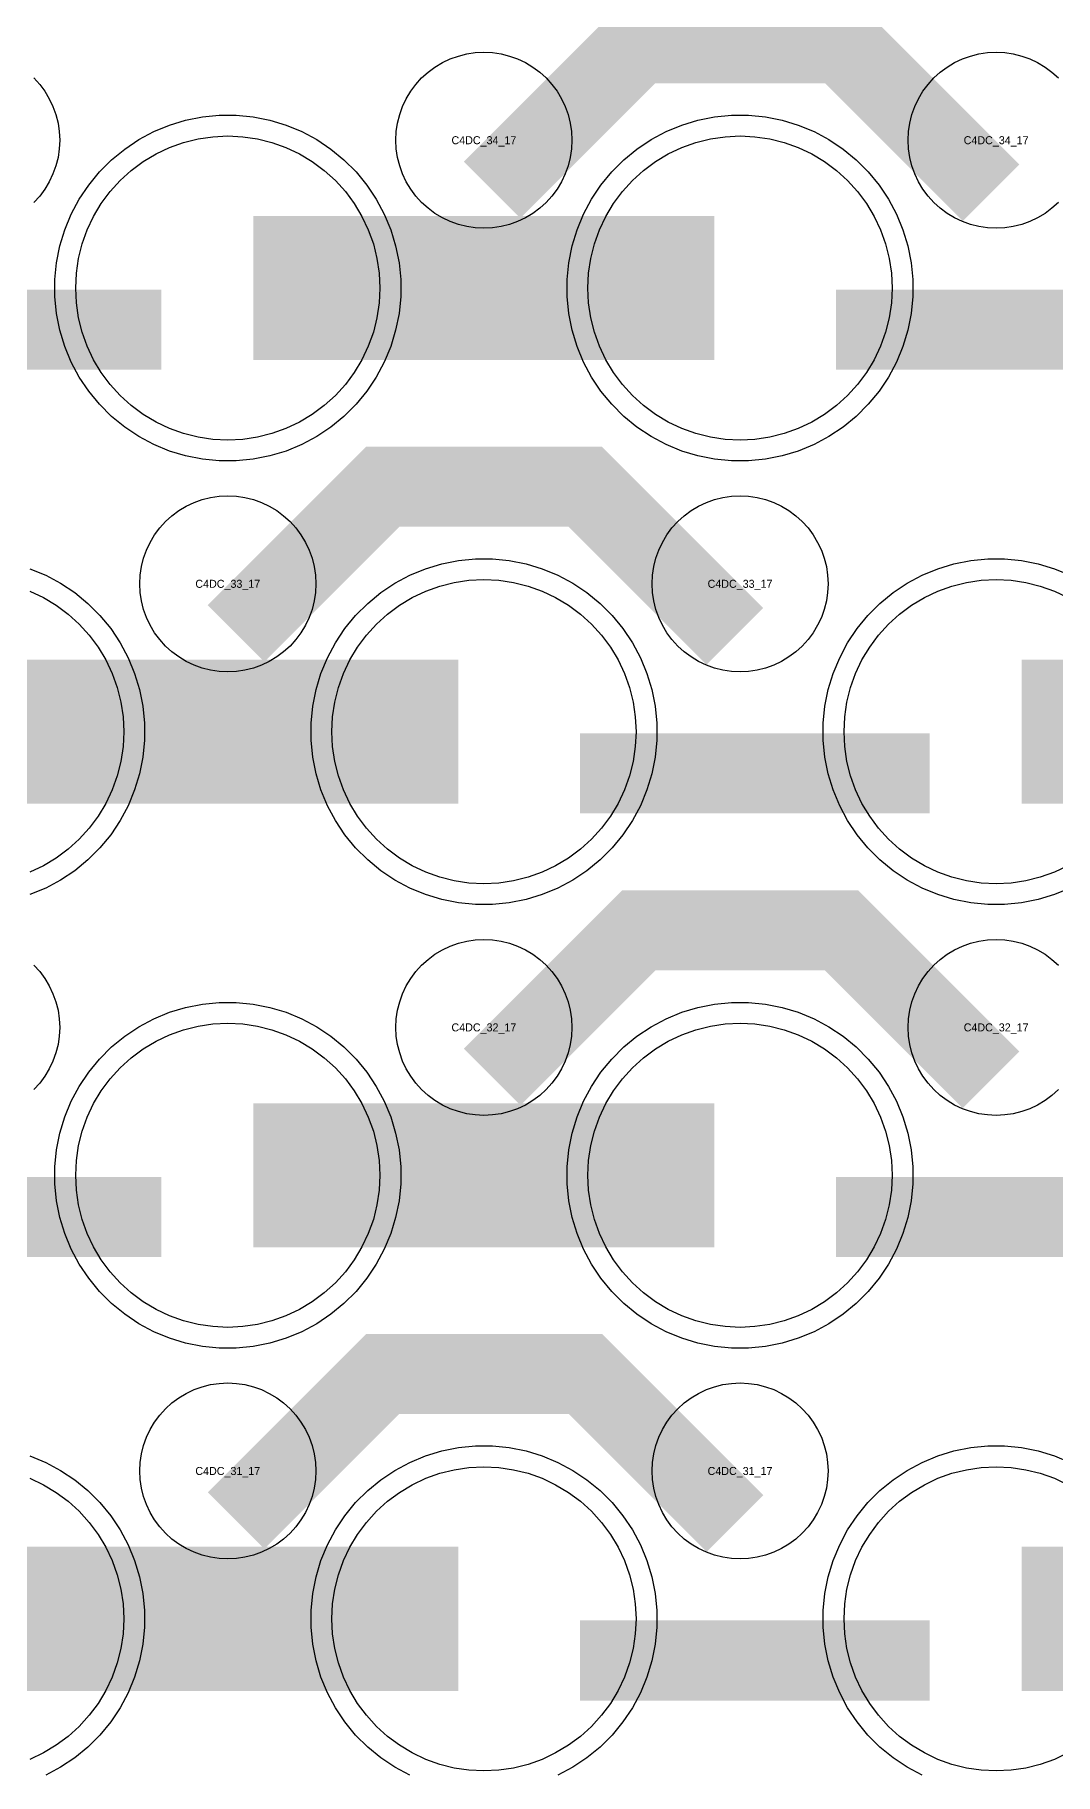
# Model space of a CAD drawing. Extents: x -11880 to 11880, y -14992 to 14992.
# Drawn here: x -6620 to -6302, y -10593 to -10049 of the extents above; entities that cross this region are included whole.
import ezdxf
from ezdxf.enums import TextEntityAlignment as Align

# ---------------------------------------------------------------- set-up
doc = ezdxf.new("R2010")
doc.units = 0
doc.header["$MEASUREMENT"] = 0
for name, color, linetype in [('GDS_775_DT_237', 138, 'CONTINUOUS'), ('RDL1_FS', 34, 'CONTINUOUS'), ('RDL_BS', 160, 'CONTINUOUS')]:
    doc.layers.add(name, color=color, linetype=linetype)

msp = doc.modelspace()

# ---------------------------------------------------------------- linework, layer by layer
at = {"layer": 'RDL1_FS'}
for points in [[(-6560, -10175.894), (-6564.657, -10175.665), (-6569.268, -10174.981), (-6573.791, -10173.849), (-6578.181, -10172.277), (-6582.395, -10170.285), (-6586.395, -10167.887), (-6590.14, -10165.109), (-6593.594, -10161.979), (-6596.724, -10158.525), (-6599.502, -10154.78), (-6601.9, -10150.78), (-6603.892, -10146.566), (-6605.464, -10142.176), (-6606.596, -10137.653), (-6607.28, -10133.042), (-6607.509, -10128.385), (-6607.28, -10123.728), (-6606.596, -10119.117), (-6605.464, -10114.594), (-6603.892, -10110.204), (-6601.9, -10105.99), (-6599.502, -10101.99), (-6596.724, -10098.245), (-6593.594, -10094.791), (-6590.14, -10091.661), (-6586.395, -10088.883), (-6582.395, -10086.485), (-6578.181, -10084.493), (-6573.791, -10082.921), (-6569.268, -10081.789), (-6564.657, -10081.105), (-6560, -10080.876), (-6555.343, -10081.105), (-6550.732, -10081.789), (-6546.209, -10082.921), (-6541.819, -10084.493), (-6537.605, -10086.485), (-6533.605, -10088.883), (-6529.86, -10091.661), (-6526.406, -10094.791), (-6523.276, -10098.245), (-6520.498, -10101.99), (-6518.1, -10105.99), (-6516.108, -10110.204), (-6514.536, -10114.594), (-6513.404, -10119.117), (-6512.72, -10123.728), (-6512.491, -10128.385), (-6512.72, -10133.042), (-6513.404, -10137.653), (-6514.536, -10142.176), (-6516.108, -10146.566), (-6518.1, -10150.78), (-6520.498, -10154.78), (-6523.276, -10158.525), (-6526.406, -10161.979), (-6529.86, -10165.109), (-6533.605, -10167.887), (-6537.605, -10170.285), (-6541.819, -10172.277), (-6546.209, -10173.849), (-6550.732, -10174.981), (-6555.343, -10175.665)], [(-6400, -10175.894), (-6404.657, -10175.665), (-6409.268, -10174.981), (-6413.791, -10173.849), (-6418.181, -10172.277), (-6422.395, -10170.285), (-6426.395, -10167.887), (-6430.14, -10165.109), (-6433.594, -10161.979), (-6436.724, -10158.525), (-6439.502, -10154.78), (-6441.9, -10150.78), (-6443.892, -10146.566), (-6445.464, -10142.176), (-6446.596, -10137.653), (-6447.28, -10133.042), (-6447.509, -10128.385), (-6447.28, -10123.728), (-6446.596, -10119.117), (-6445.464, -10114.594), (-6443.892, -10110.204), (-6441.9, -10105.99), (-6439.502, -10101.99), (-6436.724, -10098.245), (-6433.594, -10094.791), (-6430.14, -10091.661), (-6426.395, -10088.883), (-6422.395, -10086.485), (-6418.181, -10084.493), (-6413.791, -10082.921), (-6409.268, -10081.789), (-6404.657, -10081.105), (-6400, -10080.876), (-6395.343, -10081.105), (-6390.732, -10081.789), (-6386.209, -10082.921), (-6381.819, -10084.493), (-6377.605, -10086.485), (-6373.605, -10088.883), (-6369.86, -10091.661), (-6366.406, -10094.791), (-6363.276, -10098.245), (-6360.498, -10101.99), (-6358.1, -10105.99), (-6356.108, -10110.204), (-6354.536, -10114.594), (-6353.404, -10119.117), (-6352.72, -10123.728), (-6352.491, -10128.385), (-6352.72, -10133.042), (-6353.404, -10137.653), (-6354.536, -10142.176), (-6356.108, -10146.566), (-6358.1, -10150.78), (-6360.498, -10154.78), (-6363.276, -10158.525), (-6366.406, -10161.979), (-6369.86, -10165.109), (-6373.605, -10167.887), (-6377.605, -10170.285), (-6381.819, -10172.277), (-6386.209, -10173.849), (-6390.732, -10174.981), (-6395.343, -10175.665)], [(-6480, -10314.459), (-6484.657, -10314.23), (-6489.268, -10313.546), (-6493.791, -10312.414), (-6498.181, -10310.842), (-6502.395, -10308.85), (-6506.395, -10306.452), (-6510.14, -10303.674), (-6513.594, -10300.544), (-6516.724, -10297.09), (-6519.502, -10293.345), (-6521.9, -10289.345), (-6523.892, -10285.131), (-6525.464, -10280.741), (-6526.596, -10276.218), (-6527.28, -10271.607), (-6527.509, -10266.95), (-6527.28, -10262.293), (-6526.596, -10257.682), (-6525.464, -10253.159), (-6523.892, -10248.769), (-6521.9, -10244.555), (-6519.502, -10240.555), (-6516.724, -10236.81), (-6513.594, -10233.356), (-6510.14, -10230.226), (-6506.395, -10227.448), (-6502.395, -10225.05), (-6498.181, -10223.058), (-6493.791, -10221.486), (-6489.268, -10220.354), (-6484.657, -10219.67), (-6480, -10219.441), (-6475.343, -10219.67), (-6470.732, -10220.354), (-6466.209, -10221.486), (-6461.819, -10223.058), (-6457.605, -10225.05), (-6453.605, -10227.448), (-6449.86, -10230.226), (-6446.406, -10233.356), (-6443.276, -10236.81), (-6440.498, -10240.555), (-6438.1, -10244.555), (-6436.108, -10248.769), (-6434.536, -10253.159), (-6433.404, -10257.682), (-6432.72, -10262.293), (-6432.491, -10266.95), (-6432.72, -10271.607), (-6433.404, -10276.218), (-6434.536, -10280.741), (-6436.108, -10285.131), (-6438.1, -10289.345), (-6440.498, -10293.345), (-6443.276, -10297.09), (-6446.406, -10300.544), (-6449.86, -10303.674), (-6453.605, -10306.452), (-6457.605, -10308.85), (-6461.819, -10310.842), (-6466.209, -10312.414), (-6470.732, -10313.546), (-6475.343, -10314.23)]]:
    msp.add_lwpolyline(points, close=True, dxfattribs=at)
for points in [[(-6551.998, -10128.385, 45, 45, 0), (-6479.998, -10128.385, 45, 45, 0)], [(-6479.998, -10128.385, 45, 45, 0), (-6407.998, -10128.385, 45, 45, 0)], [(-6631.998, -10266.95, 45, 45, 0), (-6559.998, -10266.95, 45, 45, 0)], [(-6559.998, -10266.95, 45, 45, 0), (-6487.998, -10266.95, 45, 45, 0)], [(-6311.998, -10266.95, 45, 45, 0), (-6239.998, -10266.95, 45, 45, 0)]]:
    msp.add_lwpolyline(points, format="xyseb", dxfattribs=at)
for points in [[(-6297.605, -10308.85), (-6301.819, -10310.842), (-6306.209, -10312.414), (-6310.732, -10313.546), (-6315.343, -10314.23), (-6320, -10314.459), (-6324.657, -10314.23), (-6329.268, -10313.546), (-6333.791, -10312.414), (-6338.181, -10310.842), (-6342.395, -10308.85), (-6346.395, -10306.452), (-6350.14, -10303.674), (-6353.594, -10300.544), (-6356.724, -10297.09), (-6359.502, -10293.345), (-6361.9, -10289.345), (-6363.892, -10285.131), (-6365.464, -10280.741), (-6366.596, -10276.218), (-6367.28, -10271.607), (-6367.509, -10266.95), (-6367.28, -10262.293), (-6366.596, -10257.682), (-6365.464, -10253.159), (-6363.892, -10248.769), (-6361.9, -10244.555), (-6359.502, -10240.555), (-6356.724, -10236.81), (-6353.594, -10233.356), (-6350.14, -10230.226), (-6346.395, -10227.448), (-6342.395, -10225.05), (-6338.181, -10223.058), (-6333.791, -10221.486), (-6329.268, -10220.354), (-6324.657, -10219.67), (-6320, -10219.441), (-6315.343, -10219.67), (-6310.732, -10220.354), (-6306.209, -10221.486), (-6301.819, -10223.058), (-6297.605, -10225.05)], [(-6621.819, -10223.058), (-6617.605, -10225.05), (-6613.605, -10227.448), (-6609.86, -10230.226), (-6606.406, -10233.356), (-6603.276, -10236.81), (-6600.498, -10240.555), (-6598.1, -10244.555), (-6596.108, -10248.769), (-6594.536, -10253.159), (-6593.404, -10257.682), (-6592.72, -10262.293), (-6592.491, -10266.95), (-6592.72, -10271.607), (-6593.404, -10276.218), (-6594.536, -10280.741), (-6596.108, -10285.131), (-6598.1, -10289.345), (-6600.498, -10293.345), (-6603.276, -10297.09), (-6606.406, -10300.544), (-6609.86, -10303.674), (-6613.605, -10306.452), (-6617.605, -10308.85), (-6621.819, -10310.842)]]:
    msp.add_lwpolyline(points, dxfattribs=at)
at = {"layer": 'RDL1_FS', "color": 240, "true_color": 0xed1f24}
for points in [[(-6560, -10453.024), (-6564.657, -10452.795), (-6569.268, -10452.111), (-6573.791, -10450.979), (-6578.181, -10449.407), (-6582.395, -10447.415), (-6586.395, -10445.017), (-6590.14, -10442.239), (-6593.594, -10439.109), (-6596.724, -10435.655), (-6599.502, -10431.91), (-6601.9, -10427.91), (-6603.892, -10423.696), (-6605.464, -10419.306), (-6606.596, -10414.783), (-6607.28, -10410.172), (-6607.509, -10405.515), (-6607.28, -10400.858), (-6606.596, -10396.247), (-6605.464, -10391.724), (-6603.892, -10387.334), (-6601.9, -10383.12), (-6599.502, -10379.12), (-6596.724, -10375.375), (-6593.594, -10371.921), (-6590.14, -10368.791), (-6586.395, -10366.013), (-6582.395, -10363.615), (-6578.181, -10361.623), (-6573.791, -10360.051), (-6569.268, -10358.919), (-6564.657, -10358.235), (-6560, -10358.006), (-6555.343, -10358.235), (-6550.732, -10358.919), (-6546.209, -10360.051), (-6541.819, -10361.623), (-6537.605, -10363.615), (-6533.605, -10366.013), (-6529.86, -10368.791), (-6526.406, -10371.921), (-6523.276, -10375.375), (-6520.498, -10379.12), (-6518.1, -10383.12), (-6516.108, -10387.334), (-6514.536, -10391.724), (-6513.404, -10396.247), (-6512.72, -10400.858), (-6512.491, -10405.515), (-6512.72, -10410.172), (-6513.404, -10414.783), (-6514.536, -10419.306), (-6516.108, -10423.696), (-6518.1, -10427.91), (-6520.498, -10431.91), (-6523.276, -10435.655), (-6526.406, -10439.109), (-6529.86, -10442.239), (-6533.605, -10445.017), (-6537.605, -10447.415), (-6541.819, -10449.407), (-6546.209, -10450.979), (-6550.732, -10452.111), (-6555.343, -10452.795)], [(-6400, -10453.024), (-6404.657, -10452.795), (-6409.268, -10452.111), (-6413.791, -10450.979), (-6418.181, -10449.407), (-6422.395, -10447.415), (-6426.395, -10445.017), (-6430.14, -10442.239), (-6433.594, -10439.109), (-6436.724, -10435.655), (-6439.502, -10431.91), (-6441.9, -10427.91), (-6443.892, -10423.696), (-6445.464, -10419.306), (-6446.596, -10414.783), (-6447.28, -10410.172), (-6447.509, -10405.515), (-6447.28, -10400.858), (-6446.596, -10396.247), (-6445.464, -10391.724), (-6443.892, -10387.334), (-6441.9, -10383.12), (-6439.502, -10379.12), (-6436.724, -10375.375), (-6433.594, -10371.921), (-6430.14, -10368.791), (-6426.395, -10366.013), (-6422.395, -10363.615), (-6418.181, -10361.623), (-6413.791, -10360.051), (-6409.268, -10358.919), (-6404.657, -10358.235), (-6400, -10358.006), (-6395.343, -10358.235), (-6390.732, -10358.919), (-6386.209, -10360.051), (-6381.819, -10361.623), (-6377.605, -10363.615), (-6373.605, -10366.013), (-6369.86, -10368.791), (-6366.406, -10371.921), (-6363.276, -10375.375), (-6360.498, -10379.12), (-6358.1, -10383.12), (-6356.108, -10387.334), (-6354.536, -10391.724), (-6353.404, -10396.247), (-6352.72, -10400.858), (-6352.491, -10405.515), (-6352.72, -10410.172), (-6353.404, -10414.783), (-6354.536, -10419.306), (-6356.108, -10423.696), (-6358.1, -10427.91), (-6360.498, -10431.91), (-6363.276, -10435.655), (-6366.406, -10439.109), (-6369.86, -10442.239), (-6373.605, -10445.017), (-6377.605, -10447.415), (-6381.819, -10449.407), (-6386.209, -10450.979), (-6390.732, -10452.111), (-6395.343, -10452.795)], [(-6480, -10591.589), (-6484.657, -10591.36), (-6489.268, -10590.676), (-6493.791, -10589.544), (-6498.181, -10587.972), (-6502.395, -10585.98), (-6506.395, -10583.582), (-6510.14, -10580.804), (-6513.594, -10577.674), (-6516.724, -10574.22), (-6519.502, -10570.475), (-6521.9, -10566.475), (-6523.892, -10562.261), (-6525.464, -10557.871), (-6526.596, -10553.348), (-6527.28, -10548.737), (-6527.509, -10544.08), (-6527.28, -10539.423), (-6526.596, -10534.812), (-6525.464, -10530.289), (-6523.892, -10525.899), (-6521.9, -10521.685), (-6519.502, -10517.685), (-6516.724, -10513.94), (-6513.594, -10510.486), (-6510.14, -10507.356), (-6506.395, -10504.578), (-6502.395, -10502.18), (-6498.181, -10500.188), (-6493.791, -10498.616), (-6489.268, -10497.484), (-6484.657, -10496.8), (-6480, -10496.571), (-6475.343, -10496.8), (-6470.732, -10497.484), (-6466.209, -10498.616), (-6461.819, -10500.188), (-6457.605, -10502.18), (-6453.605, -10504.578), (-6449.86, -10507.356), (-6446.406, -10510.486), (-6443.276, -10513.94), (-6440.498, -10517.685), (-6438.1, -10521.685), (-6436.108, -10525.899), (-6434.536, -10530.289), (-6433.404, -10534.812), (-6432.72, -10539.423), (-6432.491, -10544.08), (-6432.72, -10548.737), (-6433.404, -10553.348), (-6434.536, -10557.871), (-6436.108, -10562.261), (-6438.1, -10566.475), (-6440.498, -10570.475), (-6443.276, -10574.22), (-6446.406, -10577.674), (-6449.86, -10580.804), (-6453.605, -10583.582), (-6457.605, -10585.98), (-6461.819, -10587.972), (-6466.209, -10589.544), (-6470.732, -10590.676), (-6475.343, -10591.36)]]:
    msp.add_lwpolyline(points, close=True, dxfattribs=at)
for points in [[(-6551.998, -10405.515, 45, 45, 0), (-6479.998, -10405.515, 45, 45, 0)], [(-6479.998, -10405.515, 45, 45, 0), (-6407.998, -10405.515, 45, 45, 0)], [(-6631.998, -10544.08, 45, 45, 0), (-6559.998, -10544.08, 45, 45, 0)], [(-6559.998, -10544.08, 45, 45, 0), (-6487.998, -10544.08, 45, 45, 0)], [(-6311.998, -10544.08, 45, 45, 0), (-6239.998, -10544.08, 45, 45, 0)]]:
    msp.add_lwpolyline(points, format="xyseb", dxfattribs=at)
for points in [[(-6297.605, -10585.98), (-6301.819, -10587.972), (-6306.209, -10589.544), (-6310.732, -10590.676), (-6315.343, -10591.36), (-6320, -10591.589), (-6324.657, -10591.36), (-6329.268, -10590.676), (-6333.791, -10589.544), (-6338.181, -10587.972), (-6342.395, -10585.98), (-6346.395, -10583.582), (-6350.14, -10580.804), (-6353.594, -10577.674), (-6356.724, -10574.22), (-6359.502, -10570.475), (-6361.9, -10566.475), (-6363.892, -10562.261), (-6365.464, -10557.871), (-6366.596, -10553.348), (-6367.28, -10548.737), (-6367.509, -10544.08), (-6367.28, -10539.423), (-6366.596, -10534.812), (-6365.464, -10530.289), (-6363.892, -10525.899), (-6361.9, -10521.685), (-6359.502, -10517.685), (-6356.724, -10513.94), (-6353.594, -10510.486), (-6350.14, -10507.356), (-6346.395, -10504.578), (-6342.395, -10502.18), (-6338.181, -10500.188), (-6333.791, -10498.616), (-6329.268, -10497.484), (-6324.657, -10496.8), (-6320, -10496.571), (-6315.343, -10496.8), (-6310.732, -10497.484), (-6306.209, -10498.616), (-6301.819, -10500.188), (-6297.605, -10502.18)], [(-6621.819, -10500.188), (-6617.605, -10502.18), (-6613.605, -10504.578), (-6609.86, -10507.356), (-6606.406, -10510.486), (-6603.276, -10513.94), (-6600.498, -10517.685), (-6598.1, -10521.685), (-6596.108, -10525.899), (-6594.536, -10530.289), (-6593.404, -10534.812), (-6592.72, -10539.423), (-6592.491, -10544.08), (-6592.72, -10548.737), (-6593.404, -10553.348), (-6594.536, -10557.871), (-6596.108, -10562.261), (-6598.1, -10566.475), (-6600.498, -10570.475), (-6603.276, -10574.22), (-6606.406, -10577.674), (-6609.86, -10580.804), (-6613.605, -10583.582), (-6617.605, -10585.98), (-6621.819, -10587.972)]]:
    msp.add_lwpolyline(points, dxfattribs=at)
at = {"layer": 'RDL_BS'}
for points in [[(-6477.438, -10097.699, 25, 25, 0), (-6431.623, -10051.884, 25, 25, 0), (-6398.07, -10051.884, 25, 25, 0)], [(-6321.599, -10098.598, 25, 25, 0), (-6368.313, -10051.884, 25, 25, 0), (-6398.071, -10051.884, 25, 25, 0)], [(-6689.984, -10141.398, 25, 25, 0), (-6580.719, -10141.398, 25, 25, 0)], [(-6369.984, -10141.398, 25, 25, 0), (-6260.719, -10141.398, 25, 25, 0)], [(-6557.438, -10236.264, 25, 25, 0), (-6511.623, -10190.449, 25, 25, 0), (-6478.07, -10190.449, 25, 25, 0)], [(-6401.599, -10237.163, 25, 25, 0), (-6448.313, -10190.449, 25, 25, 0), (-6478.071, -10190.449, 25, 25, 0)], [(-6449.984, -10279.963, 25, 25, 0), (-6340.719, -10279.963, 25, 25, 0)], [(-6477.438, -10374.829, 25, 25, 0), (-6431.623, -10329.014, 25, 25, 0), (-6398.07, -10329.014, 25, 25, 0)], [(-6321.599, -10375.728, 25, 25, 0), (-6368.313, -10329.014, 25, 25, 0), (-6398.071, -10329.014, 25, 25, 0)], [(-6557.438, -10513.394, 25, 25, 0), (-6511.623, -10467.579, 25, 25, 0), (-6478.07, -10467.579, 25, 25, 0)], [(-6401.599, -10514.293, 25, 25, 0), (-6448.313, -10467.579, 25, 25, 0), (-6478.071, -10467.579, 25, 25, 0)]]:
    msp.add_lwpolyline(points, format="xyseb", dxfattribs=at)
for points in [[(-6480, -10109.691), (-6482.693, -10109.559), (-6485.365, -10109.163), (-6487.984, -10108.506), (-6490.519, -10107.599), (-6492.956, -10106.447), (-6495.28, -10105.054), (-6497.443, -10103.451), (-6499.442, -10101.639), (-6501.254, -10099.64), (-6502.857, -10097.477), (-6504.25, -10095.153), (-6505.402, -10092.716), (-6506.309, -10090.181), (-6506.966, -10087.562), (-6507.362, -10084.89), (-6507.494, -10082.197), (-6507.362, -10079.504), (-6506.966, -10076.832), (-6506.309, -10074.213), (-6505.402, -10071.678), (-6504.25, -10069.241), (-6502.857, -10066.917), (-6501.254, -10064.754), (-6499.442, -10062.755), (-6497.443, -10060.943), (-6495.28, -10059.34), (-6492.956, -10057.947), (-6490.519, -10056.795), (-6487.984, -10055.888), (-6485.365, -10055.231), (-6482.693, -10054.835), (-6480, -10054.703), (-6477.307, -10054.835), (-6474.635, -10055.231), (-6472.016, -10055.888), (-6469.481, -10056.795), (-6467.044, -10057.947), (-6464.72, -10059.34), (-6462.557, -10060.943), (-6460.558, -10062.755), (-6458.746, -10064.754), (-6457.143, -10066.917), (-6455.75, -10069.241), (-6454.598, -10071.678), (-6453.691, -10074.213), (-6453.034, -10076.832), (-6452.638, -10079.504), (-6452.506, -10082.197), (-6452.638, -10084.89), (-6453.034, -10087.562), (-6453.691, -10090.181), (-6454.598, -10092.716), (-6455.75, -10095.153), (-6457.143, -10097.477), (-6458.746, -10099.64), (-6460.558, -10101.639), (-6462.557, -10103.451), (-6464.72, -10105.054), (-6467.044, -10106.447), (-6469.481, -10107.599), (-6472.016, -10108.506), (-6474.635, -10109.163), (-6477.307, -10109.559)], [(-6562.644, -10182.385), (-6567.938, -10181.868), (-6573.165, -10180.822), (-6578.205, -10179.291), (-6583.115, -10177.26), (-6587.777, -10174.768), (-6592.191, -10171.821), (-6596.292, -10168.459), (-6600.074, -10164.677), (-6603.436, -10160.576), (-6606.383, -10156.162), (-6608.875, -10151.5), (-6610.906, -10146.59), (-6612.437, -10141.55), (-6613.483, -10136.323), (-6614, -10131.029), (-6614, -10125.741), (-6613.483, -10120.447), (-6612.437, -10115.22), (-6610.906, -10110.18), (-6608.875, -10105.27), (-6606.383, -10100.608), (-6603.436, -10096.194), (-6600.074, -10092.093), (-6596.292, -10088.311), (-6592.191, -10084.949), (-6587.777, -10082.002), (-6583.115, -10079.51), (-6578.205, -10077.479), (-6573.165, -10075.948), (-6567.938, -10074.902), (-6562.644, -10074.385), (-6557.356, -10074.385), (-6552.062, -10074.902), (-6546.835, -10075.948), (-6541.795, -10077.479), (-6536.885, -10079.51), (-6532.223, -10082.002), (-6527.809, -10084.949), (-6523.708, -10088.311), (-6519.926, -10092.093), (-6516.564, -10096.194), (-6513.617, -10100.608), (-6511.125, -10105.27), (-6509.094, -10110.18), (-6507.563, -10115.22), (-6506.517, -10120.447), (-6506, -10125.741), (-6506, -10131.029), (-6506.517, -10136.323), (-6507.563, -10141.55), (-6509.094, -10146.59), (-6511.125, -10151.5), (-6513.617, -10156.162), (-6516.564, -10160.576), (-6519.926, -10164.677), (-6523.708, -10168.459), (-6527.809, -10171.821), (-6532.223, -10174.768), (-6536.885, -10177.26), (-6541.795, -10179.291), (-6546.835, -10180.822), (-6552.062, -10181.868), (-6557.356, -10182.385)], [(-6402.644, -10182.385), (-6407.938, -10181.868), (-6413.165, -10180.822), (-6418.205, -10179.291), (-6423.115, -10177.26), (-6427.777, -10174.768), (-6432.191, -10171.821), (-6436.292, -10168.459), (-6440.074, -10164.677), (-6443.436, -10160.576), (-6446.383, -10156.162), (-6448.875, -10151.5), (-6450.906, -10146.59), (-6452.437, -10141.55), (-6453.483, -10136.323), (-6454, -10131.029), (-6454, -10125.741), (-6453.483, -10120.447), (-6452.437, -10115.22), (-6450.906, -10110.18), (-6448.875, -10105.27), (-6446.383, -10100.608), (-6443.436, -10096.194), (-6440.074, -10092.093), (-6436.292, -10088.311), (-6432.191, -10084.949), (-6427.777, -10082.002), (-6423.115, -10079.51), (-6418.205, -10077.479), (-6413.165, -10075.948), (-6407.938, -10074.902), (-6402.644, -10074.385), (-6397.356, -10074.385), (-6392.062, -10074.902), (-6386.835, -10075.948), (-6381.795, -10077.479), (-6376.885, -10079.51), (-6372.223, -10082.002), (-6367.809, -10084.949), (-6363.708, -10088.311), (-6359.926, -10092.093), (-6356.564, -10096.194), (-6353.617, -10100.608), (-6351.125, -10105.27), (-6349.094, -10110.18), (-6347.563, -10115.22), (-6346.517, -10120.447), (-6346, -10125.741), (-6346, -10131.029), (-6346.517, -10136.323), (-6347.563, -10141.55), (-6349.094, -10146.59), (-6351.125, -10151.5), (-6353.617, -10156.162), (-6356.564, -10160.576), (-6359.926, -10164.677), (-6363.708, -10168.459), (-6367.809, -10171.821), (-6372.223, -10174.768), (-6376.885, -10177.26), (-6381.795, -10179.291), (-6386.835, -10180.822), (-6392.062, -10181.868), (-6397.356, -10182.385)], [(-6560, -10248.256), (-6562.693, -10248.124), (-6565.365, -10247.728), (-6567.984, -10247.071), (-6570.519, -10246.164), (-6572.956, -10245.012), (-6575.28, -10243.619), (-6577.443, -10242.016), (-6579.442, -10240.204), (-6581.254, -10238.205), (-6582.857, -10236.042), (-6584.25, -10233.718), (-6585.402, -10231.281), (-6586.309, -10228.746), (-6586.966, -10226.127), (-6587.362, -10223.455), (-6587.494, -10220.762), (-6587.362, -10218.069), (-6586.966, -10215.397), (-6586.309, -10212.778), (-6585.402, -10210.243), (-6584.25, -10207.806), (-6582.857, -10205.482), (-6581.254, -10203.319), (-6579.442, -10201.32), (-6577.443, -10199.508), (-6575.28, -10197.905), (-6572.956, -10196.512), (-6570.519, -10195.36), (-6567.984, -10194.453), (-6565.365, -10193.796), (-6562.693, -10193.4), (-6560, -10193.268), (-6557.307, -10193.4), (-6554.635, -10193.796), (-6552.016, -10194.453), (-6549.481, -10195.36), (-6547.044, -10196.512), (-6544.72, -10197.905), (-6542.557, -10199.508), (-6540.558, -10201.32), (-6538.746, -10203.319), (-6537.143, -10205.482), (-6535.75, -10207.806), (-6534.598, -10210.243), (-6533.691, -10212.778), (-6533.034, -10215.397), (-6532.638, -10218.069), (-6532.506, -10220.762), (-6532.638, -10223.455), (-6533.034, -10226.127), (-6533.691, -10228.746), (-6534.598, -10231.281), (-6535.75, -10233.718), (-6537.143, -10236.042), (-6538.746, -10238.205), (-6540.558, -10240.204), (-6542.557, -10242.016), (-6544.72, -10243.619), (-6547.044, -10245.012), (-6549.481, -10246.164), (-6552.016, -10247.071), (-6554.635, -10247.728), (-6557.307, -10248.124)], [(-6400, -10248.256), (-6402.693, -10248.124), (-6405.365, -10247.728), (-6407.984, -10247.071), (-6410.519, -10246.164), (-6412.956, -10245.012), (-6415.28, -10243.619), (-6417.443, -10242.016), (-6419.442, -10240.204), (-6421.254, -10238.205), (-6422.857, -10236.042), (-6424.25, -10233.718), (-6425.402, -10231.281), (-6426.309, -10228.746), (-6426.966, -10226.127), (-6427.362, -10223.455), (-6427.494, -10220.762), (-6427.362, -10218.069), (-6426.966, -10215.397), (-6426.309, -10212.778), (-6425.402, -10210.243), (-6424.25, -10207.806), (-6422.857, -10205.482), (-6421.254, -10203.319), (-6419.442, -10201.32), (-6417.443, -10199.508), (-6415.28, -10197.905), (-6412.956, -10196.512), (-6410.519, -10195.36), (-6407.984, -10194.453), (-6405.365, -10193.796), (-6402.693, -10193.4), (-6400, -10193.268), (-6397.307, -10193.4), (-6394.635, -10193.796), (-6392.016, -10194.453), (-6389.481, -10195.36), (-6387.044, -10196.512), (-6384.72, -10197.905), (-6382.557, -10199.508), (-6380.558, -10201.32), (-6378.746, -10203.319), (-6377.143, -10205.482), (-6375.75, -10207.806), (-6374.598, -10210.243), (-6373.691, -10212.778), (-6373.034, -10215.397), (-6372.638, -10218.069), (-6372.506, -10220.762), (-6372.638, -10223.455), (-6373.034, -10226.127), (-6373.691, -10228.746), (-6374.598, -10231.281), (-6375.75, -10233.718), (-6377.143, -10236.042), (-6378.746, -10238.205), (-6380.558, -10240.204), (-6382.557, -10242.016), (-6384.72, -10243.619), (-6387.044, -10245.012), (-6389.481, -10246.164), (-6392.016, -10247.071), (-6394.635, -10247.728), (-6397.307, -10248.124)], [(-6482.644, -10320.95), (-6487.938, -10320.433), (-6493.165, -10319.387), (-6498.205, -10317.856), (-6503.115, -10315.825), (-6507.777, -10313.333), (-6512.191, -10310.386), (-6516.292, -10307.024), (-6520.074, -10303.242), (-6523.436, -10299.141), (-6526.383, -10294.727), (-6528.875, -10290.065), (-6530.906, -10285.155), (-6532.437, -10280.115), (-6533.483, -10274.888), (-6534, -10269.594), (-6534, -10264.306), (-6533.483, -10259.012), (-6532.437, -10253.785), (-6530.906, -10248.745), (-6528.875, -10243.835), (-6526.383, -10239.173), (-6523.436, -10234.759), (-6520.074, -10230.658), (-6516.292, -10226.876), (-6512.191, -10223.514), (-6507.777, -10220.567), (-6503.115, -10218.075), (-6498.205, -10216.044), (-6493.165, -10214.513), (-6487.938, -10213.467), (-6482.644, -10212.95), (-6477.356, -10212.95), (-6472.062, -10213.467), (-6466.835, -10214.513), (-6461.795, -10216.044), (-6456.885, -10218.075), (-6452.223, -10220.567), (-6447.809, -10223.514), (-6443.708, -10226.876), (-6439.926, -10230.658), (-6436.564, -10234.759), (-6433.617, -10239.173), (-6431.125, -10243.835), (-6429.094, -10248.745), (-6427.563, -10253.785), (-6426.517, -10259.012), (-6426, -10264.306), (-6426, -10269.594), (-6426.517, -10274.888), (-6427.563, -10280.115), (-6429.094, -10285.155), (-6431.125, -10290.065), (-6433.617, -10294.727), (-6436.564, -10299.141), (-6439.926, -10303.242), (-6443.708, -10307.024), (-6447.809, -10310.386), (-6452.223, -10313.333), (-6456.885, -10315.825), (-6461.795, -10317.856), (-6466.835, -10319.387), (-6472.062, -10320.433), (-6477.356, -10320.95)], [(-6480, -10386.821), (-6482.693, -10386.689), (-6485.365, -10386.293), (-6487.984, -10385.636), (-6490.519, -10384.729), (-6492.956, -10383.577), (-6495.28, -10382.184), (-6497.443, -10380.581), (-6499.442, -10378.769), (-6501.254, -10376.77), (-6502.857, -10374.607), (-6504.25, -10372.283), (-6505.402, -10369.846), (-6506.309, -10367.311), (-6506.966, -10364.692), (-6507.362, -10362.02), (-6507.494, -10359.327), (-6507.362, -10356.634), (-6506.966, -10353.962), (-6506.309, -10351.343), (-6505.402, -10348.808), (-6504.25, -10346.371), (-6502.857, -10344.047), (-6501.254, -10341.884), (-6499.442, -10339.885), (-6497.443, -10338.073), (-6495.28, -10336.47), (-6492.956, -10335.077), (-6490.519, -10333.925), (-6487.984, -10333.018), (-6485.365, -10332.361), (-6482.693, -10331.965), (-6480, -10331.833), (-6477.307, -10331.965), (-6474.635, -10332.361), (-6472.016, -10333.018), (-6469.481, -10333.925), (-6467.044, -10335.077), (-6464.72, -10336.47), (-6462.557, -10338.073), (-6460.558, -10339.885), (-6458.746, -10341.884), (-6457.143, -10344.047), (-6455.75, -10346.371), (-6454.598, -10348.808), (-6453.691, -10351.343), (-6453.034, -10353.962), (-6452.638, -10356.634), (-6452.506, -10359.327), (-6452.638, -10362.02), (-6453.034, -10364.692), (-6453.691, -10367.311), (-6454.598, -10369.846), (-6455.75, -10372.283), (-6457.143, -10374.607), (-6458.746, -10376.77), (-6460.558, -10378.769), (-6462.557, -10380.581), (-6464.72, -10382.184), (-6467.044, -10383.577), (-6469.481, -10384.729), (-6472.016, -10385.636), (-6474.635, -10386.293), (-6477.307, -10386.689)], [(-6560, -10525.386), (-6562.693, -10525.254), (-6565.365, -10524.858), (-6567.984, -10524.201), (-6570.519, -10523.294), (-6572.956, -10522.142), (-6575.28, -10520.749), (-6577.443, -10519.146), (-6579.442, -10517.334), (-6581.254, -10515.335), (-6582.857, -10513.172), (-6584.25, -10510.848), (-6585.402, -10508.411), (-6586.309, -10505.876), (-6586.966, -10503.257), (-6587.362, -10500.585), (-6587.494, -10497.892), (-6587.362, -10495.199), (-6586.966, -10492.527), (-6586.309, -10489.908), (-6585.402, -10487.373), (-6584.25, -10484.936), (-6582.857, -10482.612), (-6581.254, -10480.449), (-6579.442, -10478.45), (-6577.443, -10476.638), (-6575.28, -10475.035), (-6572.956, -10473.642), (-6570.519, -10472.49), (-6567.984, -10471.583), (-6565.365, -10470.926), (-6562.693, -10470.53), (-6560, -10470.398), (-6557.307, -10470.53), (-6554.635, -10470.926), (-6552.016, -10471.583), (-6549.481, -10472.49), (-6547.044, -10473.642), (-6544.72, -10475.035), (-6542.557, -10476.638), (-6540.558, -10478.45), (-6538.746, -10480.449), (-6537.143, -10482.612), (-6535.75, -10484.936), (-6534.598, -10487.373), (-6533.691, -10489.908), (-6533.034, -10492.527), (-6532.638, -10495.199), (-6532.506, -10497.892), (-6532.638, -10500.585), (-6533.034, -10503.257), (-6533.691, -10505.876), (-6534.598, -10508.411), (-6535.75, -10510.848), (-6537.143, -10513.172), (-6538.746, -10515.335), (-6540.558, -10517.334), (-6542.557, -10519.146), (-6544.72, -10520.749), (-6547.044, -10522.142), (-6549.481, -10523.294), (-6552.016, -10524.201), (-6554.635, -10524.858), (-6557.307, -10525.254)], [(-6400, -10525.386), (-6402.693, -10525.254), (-6405.365, -10524.858), (-6407.984, -10524.201), (-6410.519, -10523.294), (-6412.956, -10522.142), (-6415.28, -10520.749), (-6417.443, -10519.146), (-6419.442, -10517.334), (-6421.254, -10515.335), (-6422.857, -10513.172), (-6424.25, -10510.848), (-6425.402, -10508.411), (-6426.309, -10505.876), (-6426.966, -10503.257), (-6427.362, -10500.585), (-6427.494, -10497.892), (-6427.362, -10495.199), (-6426.966, -10492.527), (-6426.309, -10489.908), (-6425.402, -10487.373), (-6424.25, -10484.936), (-6422.857, -10482.612), (-6421.254, -10480.449), (-6419.442, -10478.45), (-6417.443, -10476.638), (-6415.28, -10475.035), (-6412.956, -10473.642), (-6410.519, -10472.49), (-6407.984, -10471.583), (-6405.365, -10470.926), (-6402.693, -10470.53), (-6400, -10470.398), (-6397.307, -10470.53), (-6394.635, -10470.926), (-6392.016, -10471.583), (-6389.481, -10472.49), (-6387.044, -10473.642), (-6384.72, -10475.035), (-6382.557, -10476.638), (-6380.558, -10478.45), (-6378.746, -10480.449), (-6377.143, -10482.612), (-6375.75, -10484.936), (-6374.598, -10487.373), (-6373.691, -10489.908), (-6373.034, -10492.527), (-6372.638, -10495.199), (-6372.506, -10497.892), (-6372.638, -10500.585), (-6373.034, -10503.257), (-6373.691, -10505.876), (-6374.598, -10508.411), (-6375.75, -10510.848), (-6377.143, -10513.172), (-6378.746, -10515.335), (-6380.558, -10517.334), (-6382.557, -10519.146), (-6384.72, -10520.749), (-6387.044, -10522.142), (-6389.481, -10523.294), (-6392.016, -10524.201), (-6394.635, -10524.858), (-6397.307, -10525.254)]]:
    msp.add_lwpolyline(points, close=True, dxfattribs=at)
for points in [[(-6300.558, -10101.639), (-6302.557, -10103.451), (-6304.72, -10105.054), (-6307.044, -10106.447), (-6309.481, -10107.599), (-6312.016, -10108.506), (-6314.635, -10109.163), (-6317.307, -10109.559), (-6320, -10109.691), (-6322.693, -10109.559), (-6325.365, -10109.163), (-6327.984, -10108.506), (-6330.519, -10107.599), (-6332.956, -10106.447), (-6335.28, -10105.054), (-6337.443, -10103.451), (-6339.442, -10101.639), (-6341.254, -10099.64), (-6342.857, -10097.477), (-6344.25, -10095.153), (-6345.402, -10092.716), (-6346.309, -10090.181), (-6346.966, -10087.562), (-6347.362, -10084.89), (-6347.494, -10082.197), (-6347.362, -10079.504), (-6346.966, -10076.832), (-6346.309, -10074.213), (-6345.402, -10071.678), (-6344.25, -10069.241), (-6342.857, -10066.917), (-6341.254, -10064.754), (-6339.442, -10062.755), (-6337.443, -10060.943), (-6335.28, -10059.34), (-6332.956, -10057.947), (-6330.519, -10056.795), (-6327.984, -10055.888), (-6325.365, -10055.231), (-6322.693, -10054.835), (-6320, -10054.703), (-6317.307, -10054.835), (-6314.635, -10055.231), (-6312.016, -10055.888), (-6309.481, -10056.795), (-6307.044, -10057.947), (-6304.72, -10059.34), (-6302.557, -10060.943), (-6300.558, -10062.755)], [(-6620.558, -10062.755), (-6618.746, -10064.754), (-6617.143, -10066.917), (-6615.75, -10069.241), (-6614.598, -10071.678), (-6613.691, -10074.213), (-6613.034, -10076.832), (-6612.638, -10079.504), (-6612.506, -10082.197), (-6612.638, -10084.89), (-6613.034, -10087.562), (-6613.691, -10090.181), (-6614.598, -10092.716), (-6615.75, -10095.153), (-6617.143, -10097.477), (-6618.746, -10099.64), (-6620.558, -10101.639)], [(-6296.885, -10315.825), (-6301.795, -10317.856), (-6306.835, -10319.387), (-6312.062, -10320.433), (-6317.356, -10320.95), (-6322.644, -10320.95), (-6327.938, -10320.433), (-6333.165, -10319.387), (-6338.205, -10317.856), (-6343.115, -10315.825), (-6347.777, -10313.333), (-6352.191, -10310.386), (-6356.292, -10307.024), (-6360.074, -10303.242), (-6363.436, -10299.141), (-6366.383, -10294.727), (-6368.875, -10290.065), (-6370.906, -10285.155), (-6372.437, -10280.115), (-6373.483, -10274.888), (-6374, -10269.594), (-6374, -10264.306), (-6373.483, -10259.012), (-6372.437, -10253.785), (-6370.906, -10248.745), (-6368.875, -10243.835), (-6366.383, -10239.173), (-6363.436, -10234.759), (-6360.074, -10230.658), (-6356.292, -10226.876), (-6352.191, -10223.514), (-6347.777, -10220.567), (-6343.115, -10218.075), (-6338.205, -10216.044), (-6333.165, -10214.513), (-6327.938, -10213.467), (-6322.644, -10212.95), (-6317.356, -10212.95), (-6312.062, -10213.467), (-6306.835, -10214.513), (-6301.795, -10216.044), (-6296.885, -10218.075)], [(-6621.795, -10216.044), (-6616.885, -10218.075), (-6612.223, -10220.567), (-6607.809, -10223.514), (-6603.708, -10226.876), (-6599.926, -10230.658), (-6596.564, -10234.759), (-6593.617, -10239.173), (-6591.125, -10243.835), (-6589.094, -10248.745), (-6587.563, -10253.785), (-6586.517, -10259.012), (-6586, -10264.306), (-6586, -10269.594), (-6586.517, -10274.888), (-6587.563, -10280.115), (-6589.094, -10285.155), (-6591.125, -10290.065), (-6593.617, -10294.727), (-6596.564, -10299.141), (-6599.926, -10303.242), (-6603.708, -10307.024), (-6607.809, -10310.386), (-6612.223, -10313.333), (-6616.885, -10315.825), (-6621.795, -10317.856)], [(-6300.558, -10378.769), (-6302.557, -10380.581), (-6304.72, -10382.184), (-6307.044, -10383.577), (-6309.481, -10384.729), (-6312.016, -10385.636), (-6314.635, -10386.293), (-6317.307, -10386.689), (-6320, -10386.821), (-6322.693, -10386.689), (-6325.365, -10386.293), (-6327.984, -10385.636), (-6330.519, -10384.729), (-6332.956, -10383.577), (-6335.28, -10382.184), (-6337.443, -10380.581), (-6339.442, -10378.769), (-6341.254, -10376.77), (-6342.857, -10374.607), (-6344.25, -10372.283), (-6345.402, -10369.846), (-6346.309, -10367.311), (-6346.966, -10364.692), (-6347.362, -10362.02), (-6347.494, -10359.327), (-6347.362, -10356.634), (-6346.966, -10353.962), (-6346.309, -10351.343), (-6345.402, -10348.808), (-6344.25, -10346.371), (-6342.857, -10344.047), (-6341.254, -10341.884), (-6339.442, -10339.885), (-6337.443, -10338.073), (-6335.28, -10336.47), (-6332.956, -10335.077), (-6330.519, -10333.925), (-6327.984, -10333.018), (-6325.365, -10332.361), (-6322.693, -10331.965), (-6320, -10331.833), (-6317.307, -10331.965), (-6314.635, -10332.361), (-6312.016, -10333.018), (-6309.481, -10333.925), (-6307.044, -10335.077), (-6304.72, -10336.47), (-6302.557, -10338.073), (-6300.558, -10339.885)], [(-6620.558, -10339.885), (-6618.746, -10341.884), (-6617.143, -10344.047), (-6615.75, -10346.371), (-6614.598, -10348.808), (-6613.691, -10351.343), (-6613.034, -10353.962), (-6612.638, -10356.634), (-6612.506, -10359.327), (-6612.638, -10362.02), (-6613.034, -10364.692), (-6613.691, -10367.311), (-6614.598, -10369.846), (-6615.75, -10372.283), (-6617.143, -10374.607), (-6618.746, -10376.77), (-6620.558, -10378.769)]]:
    msp.add_lwpolyline(points, dxfattribs=at)
at = {"layer": 'RDL_BS', "color": 240, "true_color": 0xed1f24}
for points in [[(-6562.644, -10459.515), (-6567.938, -10458.998), (-6573.165, -10457.952), (-6578.205, -10456.421), (-6583.115, -10454.39), (-6587.777, -10451.898), (-6592.191, -10448.951), (-6596.292, -10445.589), (-6600.074, -10441.807), (-6603.436, -10437.706), (-6606.383, -10433.292), (-6608.875, -10428.63), (-6610.906, -10423.72), (-6612.437, -10418.68), (-6613.483, -10413.453), (-6614, -10408.159), (-6614, -10402.871), (-6613.483, -10397.577), (-6612.437, -10392.35), (-6610.906, -10387.31), (-6608.875, -10382.4), (-6606.383, -10377.738), (-6603.436, -10373.324), (-6600.074, -10369.223), (-6596.292, -10365.441), (-6592.191, -10362.079), (-6587.777, -10359.132), (-6583.115, -10356.64), (-6578.205, -10354.609), (-6573.165, -10353.078), (-6567.938, -10352.032), (-6562.644, -10351.515), (-6557.356, -10351.515), (-6552.062, -10352.032), (-6546.835, -10353.078), (-6541.795, -10354.609), (-6536.885, -10356.64), (-6532.223, -10359.132), (-6527.809, -10362.079), (-6523.708, -10365.441), (-6519.926, -10369.223), (-6516.564, -10373.324), (-6513.617, -10377.738), (-6511.125, -10382.4), (-6509.094, -10387.31), (-6507.563, -10392.35), (-6506.517, -10397.577), (-6506, -10402.871), (-6506, -10408.159), (-6506.517, -10413.453), (-6507.563, -10418.68), (-6509.094, -10423.72), (-6511.125, -10428.63), (-6513.617, -10433.292), (-6516.564, -10437.706), (-6519.926, -10441.807), (-6523.708, -10445.589), (-6527.809, -10448.951), (-6532.223, -10451.898), (-6536.885, -10454.39), (-6541.795, -10456.421), (-6546.835, -10457.952), (-6552.062, -10458.998), (-6557.356, -10459.515)], [(-6402.644, -10459.515), (-6407.938, -10458.998), (-6413.165, -10457.952), (-6418.205, -10456.421), (-6423.115, -10454.39), (-6427.777, -10451.898), (-6432.191, -10448.951), (-6436.292, -10445.589), (-6440.074, -10441.807), (-6443.436, -10437.706), (-6446.383, -10433.292), (-6448.875, -10428.63), (-6450.906, -10423.72), (-6452.437, -10418.68), (-6453.483, -10413.453), (-6454, -10408.159), (-6454, -10402.871), (-6453.483, -10397.577), (-6452.437, -10392.35), (-6450.906, -10387.31), (-6448.875, -10382.4), (-6446.383, -10377.738), (-6443.436, -10373.324), (-6440.074, -10369.223), (-6436.292, -10365.441), (-6432.191, -10362.079), (-6427.777, -10359.132), (-6423.115, -10356.64), (-6418.205, -10354.609), (-6413.165, -10353.078), (-6407.938, -10352.032), (-6402.644, -10351.515), (-6397.356, -10351.515), (-6392.062, -10352.032), (-6386.835, -10353.078), (-6381.795, -10354.609), (-6376.885, -10356.64), (-6372.223, -10359.132), (-6367.809, -10362.079), (-6363.708, -10365.441), (-6359.926, -10369.223), (-6356.564, -10373.324), (-6353.617, -10377.738), (-6351.125, -10382.4), (-6349.094, -10387.31), (-6347.563, -10392.35), (-6346.517, -10397.577), (-6346, -10402.871), (-6346, -10408.159), (-6346.517, -10413.453), (-6347.563, -10418.68), (-6349.094, -10423.72), (-6351.125, -10428.63), (-6353.617, -10433.292), (-6356.564, -10437.706), (-6359.926, -10441.807), (-6363.708, -10445.589), (-6367.809, -10448.951), (-6372.223, -10451.898), (-6376.885, -10454.39), (-6381.795, -10456.421), (-6386.835, -10457.952), (-6392.062, -10458.998), (-6397.356, -10459.515)]]:
    msp.add_lwpolyline(points, close=True, dxfattribs=at)
for points in [[(-6689.984, -10418.528, 25, 25, 0), (-6580.719, -10418.528, 25, 25, 0)], [(-6369.984, -10418.528, 25, 25, 0), (-6260.719, -10418.528, 25, 25, 0)], [(-6449.984, -10557.093, 25, 25, 0), (-6340.719, -10557.093, 25, 25, 0)]]:
    msp.add_lwpolyline(points, format="xyseb", dxfattribs=at)
for points in [[(-6503.115, -10592.955), (-6507.777, -10590.463), (-6512.191, -10587.516), (-6516.292, -10584.154), (-6520.074, -10580.372), (-6523.436, -10576.271), (-6526.383, -10571.857), (-6528.875, -10567.195), (-6530.906, -10562.285), (-6532.437, -10557.245), (-6533.483, -10552.018), (-6534, -10546.724), (-6534, -10541.436), (-6533.483, -10536.142), (-6532.437, -10530.915), (-6530.906, -10525.875), (-6528.875, -10520.965), (-6526.383, -10516.303), (-6523.436, -10511.889), (-6520.074, -10507.788), (-6516.292, -10504.006), (-6512.191, -10500.644), (-6507.777, -10497.697), (-6503.115, -10495.205), (-6498.205, -10493.174), (-6493.165, -10491.643), (-6487.938, -10490.597), (-6482.644, -10490.08), (-6477.356, -10490.08), (-6472.062, -10490.597), (-6466.835, -10491.643), (-6461.795, -10493.174), (-6456.885, -10495.205), (-6452.223, -10497.697), (-6447.809, -10500.644), (-6443.708, -10504.006), (-6439.926, -10507.788), (-6436.564, -10511.889), (-6433.617, -10516.303), (-6431.125, -10520.965), (-6429.094, -10525.875), (-6427.563, -10530.915), (-6426.517, -10536.142), (-6426, -10541.436), (-6426, -10546.724), (-6426.517, -10552.018), (-6427.563, -10557.245), (-6429.094, -10562.285), (-6431.125, -10567.195), (-6433.617, -10571.857), (-6436.564, -10576.271), (-6439.926, -10580.372), (-6443.708, -10584.154), (-6447.809, -10587.516), (-6452.223, -10590.463), (-6456.885, -10592.955)], [(-6343.115, -10592.955), (-6347.777, -10590.463), (-6352.191, -10587.516), (-6356.292, -10584.154), (-6360.074, -10580.372), (-6363.436, -10576.271), (-6366.383, -10571.857), (-6368.875, -10567.195), (-6370.906, -10562.285), (-6372.437, -10557.245), (-6373.483, -10552.018), (-6374, -10546.724), (-6374, -10541.436), (-6373.483, -10536.142), (-6372.437, -10530.915), (-6370.906, -10525.875), (-6368.875, -10520.965), (-6366.383, -10516.303), (-6363.436, -10511.889), (-6360.074, -10507.788), (-6356.292, -10504.006), (-6352.191, -10500.644), (-6347.777, -10497.697), (-6343.115, -10495.205), (-6338.205, -10493.174), (-6333.165, -10491.643), (-6327.938, -10490.597), (-6322.644, -10490.08), (-6317.356, -10490.08), (-6312.062, -10490.597), (-6306.835, -10491.643), (-6301.795, -10493.174), (-6296.885, -10495.205)], [(-6621.795, -10493.174), (-6616.885, -10495.205), (-6612.223, -10497.697), (-6607.809, -10500.644), (-6603.708, -10504.006), (-6599.926, -10507.788), (-6596.564, -10511.889), (-6593.617, -10516.303), (-6591.125, -10520.965), (-6589.094, -10525.875), (-6587.563, -10530.915), (-6586.517, -10536.142), (-6586, -10541.436), (-6586, -10546.724), (-6586.517, -10552.018), (-6587.563, -10557.245), (-6589.094, -10562.285), (-6591.125, -10567.195), (-6593.617, -10571.857), (-6596.564, -10576.271), (-6599.926, -10580.372), (-6603.708, -10584.154), (-6607.809, -10587.516), (-6612.223, -10590.463), (-6616.885, -10592.955)]]:
    msp.add_lwpolyline(points, dxfattribs=at)

# ---------------------------------------------------------------- texts
at = {"layer": 'GDS_775_DT_237'}
for s, p in [('C4DC_34_17', (-6480, -10082.197)), ('C4DC_34_17', (-6480, -10082.197)), ('C4DC_34_17', (-6320, -10082.197)), ('C4DC_34_17', (-6320, -10082.197)), ('C4DC_33_17', (-6560, -10220.762)), ('C4DC_33_17', (-6560, -10220.762)), ('C4DC_33_17', (-6400, -10220.762)), ('C4DC_33_17', (-6400, -10220.762)), ('C4DC_32_17', (-6480, -10359.327)), ('C4DC_32_17', (-6480, -10359.327)), ('C4DC_32_17', (-6320, -10359.327)), ('C4DC_32_17', (-6320, -10359.327)), ('C4DC_31_17', (-6560, -10497.892)), ('C4DC_31_17', (-6560, -10497.892)), ('C4DC_31_17', (-6400, -10497.892)), ('C4DC_31_17', (-6400, -10497.892))]:
    msp.add_text(s, height=2.5, dxfattribs=at).set_placement(p, align=Align.MIDDLE_CENTER)

doc.saveas('drawing.dxf')
